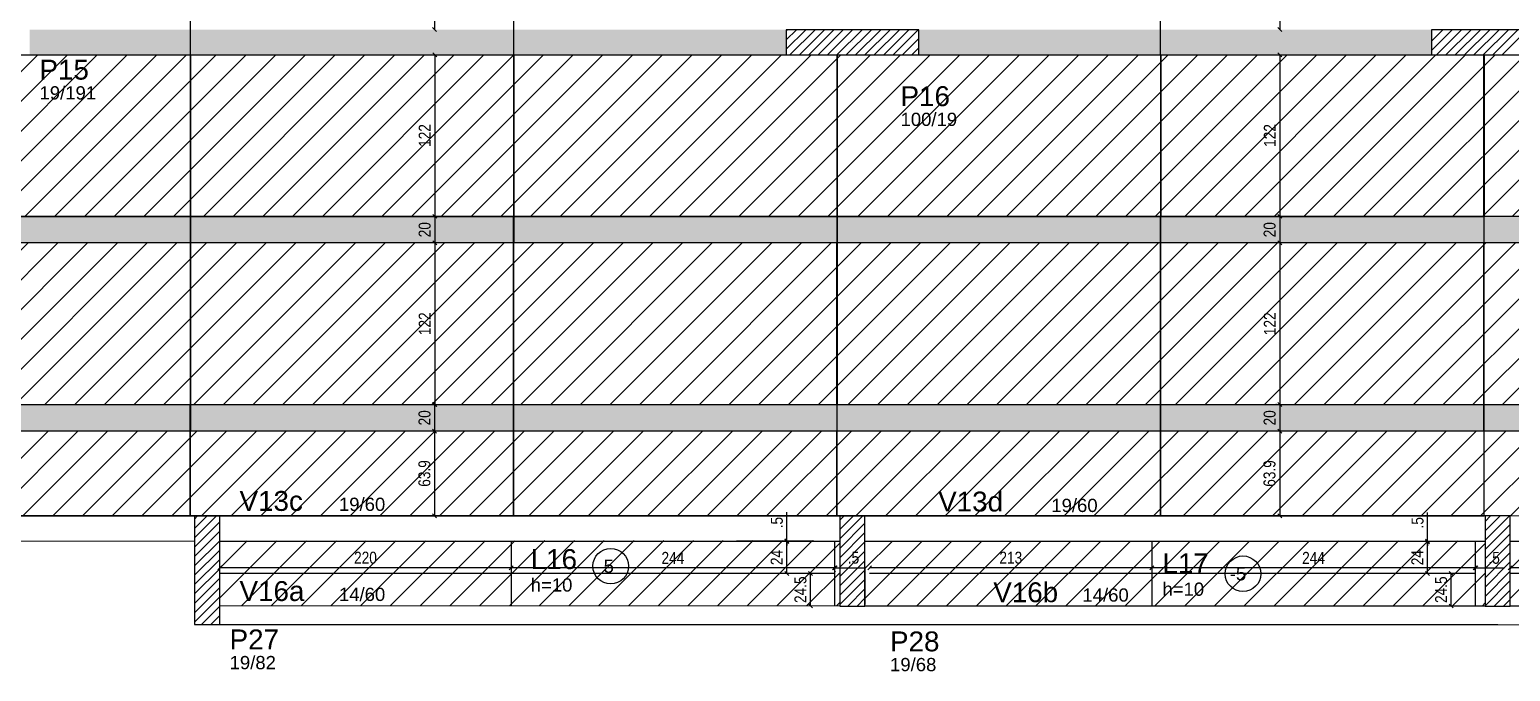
# Model space of a CAD drawing. Extents: x 1022 to 7350, y 170 to 3791.
# Drawn here: x 2351 to 3468, y 1618 to 2103 of the extents above; entities that cross this region are included whole.
import ezdxf

# ---------------------------------------------------------------- set-up
doc = ezdxf.new("R2010")
doc.units = 0
for name, color, linetype in [('3', 3, 'Continuous'), ('8', 8, 'Continuous'), ('COTA', 241, 'Continuous'), ('ES-VIGA', 3, 'Continuous'), ('L-D', 2, 'Continuous'), ('L-N', 4, 'Continuous'), ('P-D', 2, 'Continuous'), ('Painéis', 200, 'Continuous'), ('Pilares', 5, 'Continuous'), ('VIG-D', 2, 'Continuous'), ('VIG-N', 4, 'Continuous')]:
    doc.layers.add(name, color=color, linetype=linetype)
doc.layers.add('Hachura', color=251, linetype='Continuous', lineweight=9)
doc.layers.add('REAPROVEITAMENTO', color=251, linetype='Continuous', lineweight=9)
doc.styles.add('COTA TECNICA-50', font='techl___.ttf', dxfattribs={"height": 9})
doc.styles.get("Standard").update_dxf_attribs({"font": 'arial.ttf'})
doc.dimstyles.new('COTA PAINEL-50', dxfattribs={"dimtxt": 9, "dimasz": 3, "dimexe": 3, "dimexo": 3, "dimgap": 3, "dimtad": 1, "dimdec": 1, "dimzin": 12, "dimdsep": 46, "dimtxsty": 'COTA TECNICA-50', "dimblk1": 'OBLIQUE', "dimblk2": 'OBLIQUE', "dimsah": 1, "dimcen": 0.9, "dimclrd": 4, "dimclre": 4, "dimclrt": 240, "dimadec": 1, "dimazin": 3, "dimtfac": 1, "dimtdec": 1, "dimtmove": 0, "dimatfit": 3, "dimfxl": 1, "dimtolj": 1, "dimtzin": 12, "dimarcsym": 0})
pattern_1 = [(45, (-1214.97, -298.365), (-11.22532, 11.22532), [])]

# ---------------------------------------------------------------- blocks, each defined once
blk = doc.blocks.new('_Oblique')
at = {"color": 0, "linetype": 'ByBlock', "lineweight": -2}
blk.add_line((-0.5, -0.5), (0.5, 0.5), dxfattribs=at)
blk = doc.blocks.new('*D171')
at = {"layer": 'COTA', "color": 4, "lineweight": -2, "transparency": 16777216}
for p, q in [((3294.4, 2083.9), (3294.4, 1961.9)), ((3297.3, 2083.9), (3297.4, 2083.9)), ((3297.3, 1961.9), (3297.4, 1961.9))]:
    blk.add_line(p, q, dxfattribs=at)
at = {"layer": 'Defpoints', "color": 0, "transparency": 16777216}
for p in [(3294.3, 2083.9), (3294.3, 1961.9), (3294.4, 1961.9)]:
    blk.add_point(p, dxfattribs=at)
at = {"layer": 'COTA', "color": 4, "lineweight": -2, "transparency": 16777216, "xscale": 3, "yscale": 3, "zscale": 3}
for p, rotation in [((3294.4, 2083.9), 90), ((3294.4, 1961.9), 270)]:
    blk.add_blockref('_Oblique', p, dxfattribs=dict(at, rotation=rotation))
at = {"layer": 'COTA', "color": 240, "transparency": 16777216, "insert": (3286.9, 2022.9), "char_height": 9, "attachment_point": 5, "rotation": 90, "style": 'COTA TECNICA-50'}
blk.add_mtext('\\A1;122', dxfattribs=at)
blk = doc.blocks.new('*D172')
at = {"layer": 'COTA', "color": 4, "lineweight": -2, "transparency": 16777216}
for p, q in [((3294.4, 1961.9), (3294.4, 1941.8)), ((3297.3, 1961.9), (3297.4, 1961.9))]:
    blk.add_line(p, q, dxfattribs=at)
at = {"layer": 'Defpoints', "color": 0, "transparency": 16777216}
for p in [(3294.3, 1961.9), (3294.4, 1941.8), (3294.4, 1941.8)]:
    blk.add_point(p, dxfattribs=at)
at = {"layer": 'COTA', "color": 4, "lineweight": -2, "transparency": 16777216, "xscale": 3, "yscale": 3, "zscale": 3}
for p, rotation in [((3294.4, 1961.9), 90), ((3294.4, 1941.8), 270)]:
    blk.add_blockref('_Oblique', p, dxfattribs=dict(at, rotation=rotation))
at = {"layer": 'COTA', "color": 240, "transparency": 16777216, "insert": (3286.8, 1951.8), "char_height": 9, "attachment_point": 5, "rotation": 90, "style": 'COTA TECNICA-50'}
blk.add_mtext('\\A1;20', dxfattribs=at)
blk = doc.blocks.new('*D173')
at = {"layer": 'COTA', "color": 4, "lineweight": -2, "transparency": 16777216}
for p, q in [((3294.4, 1941.8), (3294.4, 1819.8)), ((3292, 1819.8), (3291.4, 1819.8))]:
    blk.add_line(p, q, dxfattribs=at)
at = {"layer": 'Defpoints', "color": 0, "transparency": 16777216}
for p in [(3294.4, 1941.8), (3294.4, 1819.8), (3295, 1819.8)]:
    blk.add_point(p, dxfattribs=at)
at = {"layer": 'COTA', "color": 4, "lineweight": -2, "transparency": 16777216, "xscale": 3, "yscale": 3, "zscale": 3}
for p, rotation in [((3294.4, 1941.8), 90), ((3294.4, 1819.8), 270)]:
    blk.add_blockref('_Oblique', p, dxfattribs=dict(at, rotation=rotation))
at = {"layer": 'COTA', "color": 240, "transparency": 16777216, "insert": (3286.9, 1880.8), "char_height": 9, "attachment_point": 5, "rotation": 90, "style": 'COTA TECNICA-50'}
blk.add_mtext('\\A1;122', dxfattribs=at)
blk = doc.blocks.new('*D174')
at = {"layer": 'COTA', "color": 4, "lineweight": -2, "transparency": 16777216}
blk.add_line((3294.4, 1819.8), (3294.4, 1799.8), dxfattribs=at)
at = {"layer": 'Defpoints', "color": 0, "transparency": 16777216}
for p in [(3294.4, 1819.8), (3294.4, 1799.8), (3294.4, 1799.8)]:
    blk.add_point(p, dxfattribs=at)
at = {"layer": 'COTA', "color": 4, "lineweight": -2, "transparency": 16777216, "xscale": 3, "yscale": 3, "zscale": 3}
for p, rotation in [((3294.4, 1819.8), 90), ((3294.4, 1799.8), 270)]:
    blk.add_blockref('_Oblique', p, dxfattribs=dict(at, rotation=rotation))
at = {"layer": 'COTA', "color": 240, "transparency": 16777216, "insert": (3286.8, 1809.8), "char_height": 9, "attachment_point": 5, "rotation": 90, "style": 'COTA TECNICA-50'}
blk.add_mtext('\\A1;20', dxfattribs=at)
blk = doc.blocks.new('*D175')
at = {"layer": 'COTA', "color": 4, "lineweight": -2, "transparency": 16777216}
blk.add_line((3294.4, 1799.8), (3294.4, 1735.9), dxfattribs=at)
at = {"layer": 'Defpoints', "color": 0, "transparency": 16777216}
for p in [(3294.4, 1799.8), (3294.4, 1735.9), (3294.4, 1735.9)]:
    blk.add_point(p, dxfattribs=at)
at = {"layer": 'COTA', "color": 4, "lineweight": -2, "transparency": 16777216, "xscale": 3, "yscale": 3, "zscale": 3}
for p, rotation in [((3294.4, 1799.8), 90), ((3294.4, 1735.9), 270)]:
    blk.add_blockref('_Oblique', p, dxfattribs=dict(at, rotation=rotation))
at = {"layer": 'COTA', "color": 240, "transparency": 16777216, "insert": (3286.7, 1767.8), "char_height": 9, "attachment_point": 5, "rotation": 90, "style": 'COTA TECNICA-50'}
blk.add_mtext('\\A1;63.9', dxfattribs=at)
blk = doc.blocks.new('*D14')
at = {"layer": 'COTA', "color": 4, "lineweight": -2, "transparency": 16777216}
for p, q in [((2656.7, 2083.9), (2656.7, 1961.9)), ((2659.6, 2083.9), (2659.7, 2083.9)), ((2659.6, 1961.9), (2659.7, 1961.9))]:
    blk.add_line(p, q, dxfattribs=at)
at = {"layer": 'Defpoints', "color": 0, "transparency": 16777216}
for p in [(2656.6, 2083.9), (2656.6, 1961.9), (2656.7, 1961.9)]:
    blk.add_point(p, dxfattribs=at)
at = {"layer": 'COTA', "color": 4, "lineweight": -2, "transparency": 16777216, "xscale": 3, "yscale": 3, "zscale": 3}
for p, rotation in [((2656.7, 2083.9), 90), ((2656.7, 1961.9), 270)]:
    blk.add_blockref('_Oblique', p, dxfattribs=dict(at, rotation=rotation))
at = {"layer": 'COTA', "color": 240, "transparency": 16777216, "insert": (2649.1, 2022.9), "char_height": 9, "attachment_point": 5, "rotation": 90, "style": 'COTA TECNICA-50'}
blk.add_mtext('\\A1;122', dxfattribs=at)
blk = doc.blocks.new('*D15')
at = {"layer": 'COTA', "color": 4, "lineweight": -2, "transparency": 16777216}
for p, q in [((2656.7, 1961.9), (2656.7, 1941.8)), ((2659.6, 1961.9), (2659.7, 1961.9))]:
    blk.add_line(p, q, dxfattribs=at)
at = {"layer": 'Defpoints', "color": 0, "transparency": 16777216}
for p in [(2656.6, 1961.9), (2656.7, 1941.8), (2656.7, 1941.8)]:
    blk.add_point(p, dxfattribs=at)
at = {"layer": 'COTA', "color": 4, "lineweight": -2, "transparency": 16777216, "xscale": 3, "yscale": 3, "zscale": 3}
for p, rotation in [((2656.7, 1961.9), 90), ((2656.7, 1941.8), 270)]:
    blk.add_blockref('_Oblique', p, dxfattribs=dict(at, rotation=rotation))
at = {"layer": 'COTA', "color": 240, "transparency": 16777216, "insert": (2649.1, 1951.8), "char_height": 9, "attachment_point": 5, "rotation": 90, "style": 'COTA TECNICA-50'}
blk.add_mtext('\\A1;20', dxfattribs=at)
blk = doc.blocks.new('*D16')
at = {"layer": 'COTA', "color": 4, "lineweight": -2, "transparency": 16777216}
blk.add_line((2656.7, 1941.8), (2656.7, 1819.8), dxfattribs=at)
at = {"layer": 'Defpoints', "color": 0, "transparency": 16777216}
for p in [(2656.7, 1941.8), (2656.7, 1819.8), (2656.7, 1819.8)]:
    blk.add_point(p, dxfattribs=at)
at = {"layer": 'COTA', "color": 4, "lineweight": -2, "transparency": 16777216, "xscale": 3, "yscale": 3, "zscale": 3}
for p, rotation in [((2656.7, 1941.8), 90), ((2656.7, 1819.8), 270)]:
    blk.add_blockref('_Oblique', p, dxfattribs=dict(at, rotation=rotation))
at = {"layer": 'COTA', "color": 240, "transparency": 16777216, "insert": (2649.1, 1880.8), "char_height": 9, "attachment_point": 5, "rotation": 90, "style": 'COTA TECNICA-50'}
blk.add_mtext('\\A1;122', dxfattribs=at)
blk = doc.blocks.new('*D17')
at = {"layer": 'COTA', "color": 4, "lineweight": -2, "transparency": 16777216}
blk.add_line((2656.6, 1819.8), (2656.6, 1799.8), dxfattribs=at)
at = {"layer": 'Defpoints', "color": 0, "transparency": 16777216}
for p in [(2656.6, 1819.8), (2656.6, 1799.8), (2656.6, 1799.8)]:
    blk.add_point(p, dxfattribs=at)
at = {"layer": 'COTA', "color": 4, "lineweight": -2, "transparency": 16777216, "xscale": 3, "yscale": 3, "zscale": 3}
for p, rotation in [((2656.6, 1819.8), 90), ((2656.6, 1799.8), 270)]:
    blk.add_blockref('_Oblique', p, dxfattribs=dict(at, rotation=rotation))
at = {"layer": 'COTA', "color": 240, "transparency": 16777216, "insert": (2649, 1809.8), "char_height": 9, "attachment_point": 5, "rotation": 90, "style": 'COTA TECNICA-50'}
blk.add_mtext('\\A1;20', dxfattribs=at)
blk = doc.blocks.new('*D18')
at = {"layer": 'COTA', "color": 4, "lineweight": -2, "transparency": 16777216}
blk.add_line((2656.6, 1799.8), (2656.6, 1735.9), dxfattribs=at)
at = {"layer": 'Defpoints', "color": 0, "transparency": 16777216}
for p in [(2656.6, 1799.8), (2656.6, 1735.9), (2656.6, 1735.9)]:
    blk.add_point(p, dxfattribs=at)
at = {"layer": 'COTA', "color": 4, "lineweight": -2, "transparency": 16777216, "xscale": 3, "yscale": 3, "zscale": 3}
for p, rotation in [((2656.6, 1799.8), 90), ((2656.6, 1735.9), 270)]:
    blk.add_blockref('_Oblique', p, dxfattribs=dict(at, rotation=rotation))
at = {"layer": 'COTA', "color": 240, "transparency": 16777216, "insert": (2648.9, 1767.8), "char_height": 9, "attachment_point": 5, "rotation": 90, "style": 'COTA TECNICA-50'}
blk.add_mtext('\\A1;63.9', dxfattribs=at)
blk = doc.blocks.new('*D105')
at = {"layer": 'COTA', "color": 4, "lineweight": -2, "transparency": 16777216}
blk.add_line((3294.4, 2224.9), (3294.4, 2102.9), dxfattribs=at)
at = {"layer": 'Defpoints', "color": 0, "transparency": 16777216}
for p in [(3294.4, 2224.9), (3294.4, 2102.9), (3294.4, 2102.9)]:
    blk.add_point(p, dxfattribs=at)
at = {"layer": 'COTA', "color": 4, "lineweight": -2, "transparency": 16777216, "xscale": 3, "yscale": 3, "zscale": 3}
for p, rotation in [((3294.4, 2224.9), 90), ((3294.4, 2102.9), 270)]:
    blk.add_blockref('_Oblique', p, dxfattribs=dict(at, rotation=rotation))
at = {"layer": 'COTA', "color": 240, "transparency": 16777216, "insert": (3286.9, 2163.9), "char_height": 9, "attachment_point": 5, "rotation": 90, "style": 'COTA TECNICA-50'}
blk.add_mtext('\\A1;122', dxfattribs=at)
blk = doc.blocks.new('*D106')
at = {"layer": 'COTA', "color": 4, "lineweight": -2, "transparency": 16777216}
blk.add_line((2656.6, 2224.9), (2656.6, 2102.9), dxfattribs=at)
at = {"layer": 'Defpoints', "color": 0, "transparency": 16777216}
for p in [(2656.6, 2224.9), (2656.6, 2102.9), (2656.6, 2102.9)]:
    blk.add_point(p, dxfattribs=at)
at = {"layer": 'COTA', "color": 4, "lineweight": -2, "transparency": 16777216, "xscale": 3, "yscale": 3, "zscale": 3}
for p, rotation in [((2656.6, 2224.9), 90), ((2656.6, 2102.9), 270)]:
    blk.add_blockref('_Oblique', p, dxfattribs=dict(at, rotation=rotation))
at = {"layer": 'COTA', "color": 240, "transparency": 16777216, "insert": (2649, 2163.9), "char_height": 9, "attachment_point": 5, "rotation": 90, "style": 'COTA TECNICA-50'}
blk.add_mtext('\\A1;122', dxfattribs=at)
blk = doc.blocks.new('*D141')
at = {"layer": 'COTA', "color": 4, "lineweight": -2, "transparency": 16777216}
blk.add_line((2940.3, 1667.9), (2940.3, 1692.4), dxfattribs=at)
at = {"layer": 'Defpoints', "color": 0, "transparency": 16777216}
for p in [(2940.3, 1692.4), (2940.3, 1692.4), (2940.3, 1667.9)]:
    blk.add_point(p, dxfattribs=at)
at = {"layer": 'COTA', "color": 4, "lineweight": -2, "transparency": 16777216, "xscale": 3, "yscale": 3, "zscale": 3}
for p, rotation in [((2940.3, 1692.4), 90), ((2940.3, 1667.9), 270)]:
    blk.add_blockref('_Oblique', p, dxfattribs=dict(at, rotation=rotation))
at = {"layer": 'COTA', "color": 240, "transparency": 16777216, "insert": (2932.7, 1680.1), "char_height": 9, "attachment_point": 5, "rotation": 90, "style": 'COTA TECNICA-50'}
blk.add_mtext('\\A1;24.5', dxfattribs=at)
blk = doc.blocks.new('*D142')
at = {"layer": 'COTA', "color": 4, "lineweight": -2, "transparency": 16777216}
blk.add_line((2922.3, 1692.4), (2922.3, 1716.4), dxfattribs=at)
at = {"layer": 'Defpoints', "color": 0, "transparency": 16777216}
for p in [(2922.3, 1716.4), (2922.3, 1716.4), (2922.3, 1692.4)]:
    blk.add_point(p, dxfattribs=at)
at = {"layer": 'COTA', "color": 4, "lineweight": -2, "transparency": 16777216, "xscale": 3, "yscale": 3, "zscale": 3}
for p, rotation in [((2922.3, 1716.4), 90), ((2922.3, 1692.4), 270)]:
    blk.add_blockref('_Oblique', p, dxfattribs=dict(at, rotation=rotation))
at = {"layer": 'COTA', "color": 240, "transparency": 16777216, "insert": (2914.7, 1704.4), "char_height": 9, "attachment_point": 5, "rotation": 90, "style": 'COTA TECNICA-50'}
blk.add_mtext('\\A1;24', dxfattribs=at)
blk = doc.blocks.new('*D143')
at = {"layer": 'COTA', "color": 4, "lineweight": -2, "transparency": 16777216}
for p, q in [((2922.5, 1716.9), (2922.5, 1738.5)), ((2922.5, 1716.4), (2922.5, 1716.9)), ((2922.5, 1716.4), (2922.5, 1713.4))]:
    blk.add_line(p, q, dxfattribs=at)
at = {"layer": 'Defpoints', "color": 0, "transparency": 16777216}
for p in [(2922.5, 1716.9), (2922.5, 1716.9), (2922.5, 1716.4)]:
    blk.add_point(p, dxfattribs=at)
at = {"layer": 'COTA', "color": 4, "lineweight": -2, "transparency": 16777216, "xscale": 3, "yscale": 3, "zscale": 3}
for p, rotation in [((2922.5, 1716.9), 270), ((2922.5, 1716.4), 90)]:
    blk.add_blockref('_Oblique', p, dxfattribs=dict(at, rotation=rotation))
at = {"layer": 'COTA', "color": 240, "transparency": 16777216, "insert": (2914.9, 1730.7), "char_height": 9, "attachment_point": 5, "rotation": 90, "style": 'COTA TECNICA-50'}
blk.add_mtext('\\A1;.5', dxfattribs=at)
blk = doc.blocks.new('*D234')
at = {"layer": 'COTA', "color": 4, "lineweight": -2, "transparency": 16777216}
for p, q in [((2958.4, 1696.6), (2955.4, 1696.6)), ((2958.4, 1696.6), (2958.9, 1696.6)), ((2958.4, 1693.8), (2958.4, 1693.6)), ((2958.9, 1696.6), (2980.5, 1696.6)), ((2958.9, 1693.8), (2958.9, 1693.6))]:
    blk.add_line(p, q, dxfattribs=at)
at = {"layer": 'Defpoints', "color": 0, "transparency": 16777216}
for p in [(2958.4, 1696.8), (2958.9, 1696.8), (2958.9, 1696.6)]:
    blk.add_point(p, dxfattribs=at)
at = {"layer": 'COTA', "color": 4, "lineweight": -2, "transparency": 16777216, "xscale": 3, "yscale": 3, "zscale": 3}
blk.add_blockref('_Oblique', (2958.4, 1696.6), dxfattribs=at)
at = {"layer": 'COTA', "color": 4, "lineweight": -2, "transparency": 16777216, "xscale": 3, "yscale": 3, "zscale": 3, "rotation": 180}
blk.add_blockref('_Oblique', (2958.9, 1696.6), dxfattribs=at)
at = {"layer": 'COTA', "color": 240, "transparency": 16777216, "insert": (2972.7, 1704.2), "char_height": 9, "attachment_point": 5, "style": 'COTA TECNICA-50'}
blk.add_mtext('\\A1;.5', dxfattribs=at)
blk = doc.blocks.new('*D235')
at = {"layer": 'COTA', "color": 4, "lineweight": -2, "transparency": 16777216}
blk.add_line((2958.4, 1696.6), (2714.4, 1696.6), dxfattribs=at)
at = {"layer": 'Defpoints', "color": 0, "transparency": 16777216}
for p in [(2714.4, 1696.6), (2714.4, 1696.6), (2958.4, 1696.6)]:
    blk.add_point(p, dxfattribs=at)
at = {"layer": 'COTA', "color": 4, "lineweight": -2, "transparency": 16777216, "xscale": 3, "yscale": 3, "zscale": 3, "rotation": 180}
blk.add_blockref('_Oblique', (2714.4, 1696.6), dxfattribs=at)
at = {"layer": 'COTA', "color": 4, "lineweight": -2, "transparency": 16777216, "xscale": 3, "yscale": 3, "zscale": 3}
blk.add_blockref('_Oblique', (2958.4, 1696.6), dxfattribs=at)
at = {"layer": 'COTA', "color": 240, "transparency": 16777216, "insert": (2836.4, 1704.1), "char_height": 9, "attachment_point": 5, "style": 'COTA TECNICA-50'}
blk.add_mtext('\\A1;244', dxfattribs=at)
blk = doc.blocks.new('*D144')
at = {"layer": 'COTA', "color": 4, "lineweight": -2, "transparency": 16777216}
blk.add_line((2714.4, 1696.6), (2494.4, 1696.6), dxfattribs=at)
at = {"layer": 'Defpoints', "color": 0, "transparency": 16777216}
for p in [(2494.4, 1696.6), (2494.4, 1696.6), (2714.4, 1696.6)]:
    blk.add_point(p, dxfattribs=at)
at = {"layer": 'COTA', "color": 4, "lineweight": -2, "transparency": 16777216, "xscale": 3, "yscale": 3, "zscale": 3, "rotation": 180}
blk.add_blockref('_Oblique', (2494.4, 1696.6), dxfattribs=at)
at = {"layer": 'COTA', "color": 4, "lineweight": -2, "transparency": 16777216, "xscale": 3, "yscale": 3, "zscale": 3}
blk.add_blockref('_Oblique', (2714.4, 1696.6), dxfattribs=at)
at = {"layer": 'COTA', "color": 240, "transparency": 16777216, "insert": (2604.4, 1704.2), "char_height": 9, "attachment_point": 5, "style": 'COTA TECNICA-50'}
blk.add_mtext('\\A1;220', dxfattribs=at)
blk = doc.blocks.new('*D145')
at = {"layer": 'COTA', "color": 4, "lineweight": -2, "transparency": 16777216}
blk.add_line((3423.8, 1667.8), (3423.8, 1692.3), dxfattribs=at)
at = {"layer": 'Defpoints', "color": 0, "transparency": 16777216}
for p in [(3423.8, 1692.3), (3423.8, 1692.3), (3423.8, 1667.8)]:
    blk.add_point(p, dxfattribs=at)
at = {"layer": 'COTA', "color": 4, "lineweight": -2, "transparency": 16777216, "xscale": 3, "yscale": 3, "zscale": 3}
for p, rotation in [((3423.8, 1692.3), 90), ((3423.8, 1667.8), 270)]:
    blk.add_blockref('_Oblique', p, dxfattribs=dict(at, rotation=rotation))
at = {"layer": 'COTA', "color": 240, "transparency": 16777216, "insert": (3416.2, 1680.1), "char_height": 9, "attachment_point": 5, "rotation": 90, "style": 'COTA TECNICA-50'}
blk.add_mtext('\\A1;24.5', dxfattribs=at)
blk = doc.blocks.new('*D146')
at = {"layer": 'COTA', "color": 4, "lineweight": -2, "transparency": 16777216}
blk.add_line((3405.8, 1692.3), (3405.8, 1716.3), dxfattribs=at)
at = {"layer": 'Defpoints', "color": 0, "transparency": 16777216}
for p in [(3405.8, 1716.3), (3405.8, 1716.3), (3405.8, 1692.3)]:
    blk.add_point(p, dxfattribs=at)
at = {"layer": 'COTA', "color": 4, "lineweight": -2, "transparency": 16777216, "xscale": 3, "yscale": 3, "zscale": 3}
for p, rotation in [((3405.8, 1716.3), 90), ((3405.8, 1692.3), 270)]:
    blk.add_blockref('_Oblique', p, dxfattribs=dict(at, rotation=rotation))
at = {"layer": 'COTA', "color": 240, "transparency": 16777216, "insert": (3398.2, 1704.3), "char_height": 9, "attachment_point": 5, "rotation": 90, "style": 'COTA TECNICA-50'}
blk.add_mtext('\\A1;24', dxfattribs=at)
blk = doc.blocks.new('*D147')
at = {"layer": 'COTA', "color": 4, "lineweight": -2, "transparency": 16777216}
for p, q in [((3406, 1716.8), (3406, 1738.4)), ((3406, 1716.3), (3406, 1716.8)), ((3406, 1716.3), (3406, 1713.3))]:
    blk.add_line(p, q, dxfattribs=at)
at = {"layer": 'Defpoints', "color": 0, "transparency": 16777216}
for p in [(3406, 1716.8), (3406, 1716.8), (3406, 1716.3)]:
    blk.add_point(p, dxfattribs=at)
at = {"layer": 'COTA', "color": 4, "lineweight": -2, "transparency": 16777216, "xscale": 3, "yscale": 3, "zscale": 3}
for p, rotation in [((3406, 1716.8), 270), ((3406, 1716.3), 90)]:
    blk.add_blockref('_Oblique', p, dxfattribs=dict(at, rotation=rotation))
at = {"layer": 'COTA', "color": 240, "transparency": 16777216, "insert": (3398.4, 1730.6), "char_height": 9, "attachment_point": 5, "rotation": 90, "style": 'COTA TECNICA-50'}
blk.add_mtext('\\A1;.5', dxfattribs=at)
blk = doc.blocks.new('*D236')
at = {"layer": 'COTA', "color": 4, "lineweight": -2, "transparency": 16777216}
for p, q in [((3441.9, 1696.5), (3438.9, 1696.5)), ((3441.9, 1696.5), (3442.4, 1696.5)), ((3441.9, 1693.7), (3441.9, 1693.5)), ((3442.4, 1696.5), (3464, 1696.5)), ((3442.4, 1693.7), (3442.4, 1693.5))]:
    blk.add_line(p, q, dxfattribs=at)
at = {"layer": 'Defpoints', "color": 0, "transparency": 16777216}
for p in [(3441.9, 1696.7), (3442.4, 1696.7), (3442.4, 1696.5)]:
    blk.add_point(p, dxfattribs=at)
at = {"layer": 'COTA', "color": 4, "lineweight": -2, "transparency": 16777216, "xscale": 3, "yscale": 3, "zscale": 3}
blk.add_blockref('_Oblique', (3441.9, 1696.5), dxfattribs=at)
at = {"layer": 'COTA', "color": 4, "lineweight": -2, "transparency": 16777216, "xscale": 3, "yscale": 3, "zscale": 3, "rotation": 180}
blk.add_blockref('_Oblique', (3442.4, 1696.5), dxfattribs=at)
at = {"layer": 'COTA', "color": 240, "transparency": 16777216, "insert": (3456.2, 1704.1), "char_height": 9, "attachment_point": 5, "style": 'COTA TECNICA-50'}
blk.add_mtext('\\A1;.5', dxfattribs=at)
blk = doc.blocks.new('*D237')
at = {"layer": 'COTA', "color": 4, "lineweight": -2, "transparency": 16777216}
blk.add_line((3441.9, 1696.5), (3197.9, 1696.5), dxfattribs=at)
at = {"layer": 'Defpoints', "color": 0, "transparency": 16777216}
for p in [(3197.9, 1696.5), (3197.9, 1696.5), (3441.9, 1696.5)]:
    blk.add_point(p, dxfattribs=at)
at = {"layer": 'COTA', "color": 4, "lineweight": -2, "transparency": 16777216, "xscale": 3, "yscale": 3, "zscale": 3, "rotation": 180}
blk.add_blockref('_Oblique', (3197.9, 1696.5), dxfattribs=at)
at = {"layer": 'COTA', "color": 4, "lineweight": -2, "transparency": 16777216, "xscale": 3, "yscale": 3, "zscale": 3}
blk.add_blockref('_Oblique', (3441.9, 1696.5), dxfattribs=at)
at = {"layer": 'COTA', "color": 240, "transparency": 16777216, "insert": (3319.9, 1704.1), "char_height": 9, "attachment_point": 5, "style": 'COTA TECNICA-50'}
blk.add_mtext('\\A1;244', dxfattribs=at)
blk = doc.blocks.new('*D148')
at = {"layer": 'COTA', "color": 4, "lineweight": -2, "transparency": 16777216}
blk.add_line((3197.9, 1696.5), (2984.9, 1696.5), dxfattribs=at)
at = {"layer": 'Defpoints', "color": 0, "transparency": 16777216}
for p in [(2984.9, 1696.5), (2984.9, 1696.5), (3197.9, 1696.5)]:
    blk.add_point(p, dxfattribs=at)
at = {"layer": 'COTA', "color": 4, "lineweight": -2, "transparency": 16777216, "xscale": 3, "yscale": 3, "zscale": 3, "rotation": 180}
blk.add_blockref('_Oblique', (2984.9, 1696.5), dxfattribs=at)
at = {"layer": 'COTA', "color": 4, "lineweight": -2, "transparency": 16777216, "xscale": 3, "yscale": 3, "zscale": 3}
blk.add_blockref('_Oblique', (3197.9, 1696.5), dxfattribs=at)
at = {"layer": 'COTA', "color": 240, "transparency": 16777216, "insert": (3091.4, 1704.2), "char_height": 9, "attachment_point": 5, "style": 'COTA TECNICA-50'}
blk.add_mtext('\\A1;213', dxfattribs=at)
blk = doc.blocks.new('*D152')
at = {"layer": 'COTA', "color": 4, "lineweight": -2, "transparency": 16777216}
blk.add_line((3691.9, 1696.5), (3468.4, 1696.5), dxfattribs=at)
at = {"layer": 'Defpoints', "color": 0, "transparency": 16777216}
for p in [(3468.4, 1696.5), (3468.4, 1696.5), (3691.9, 1696.5)]:
    blk.add_point(p, dxfattribs=at)
at = {"layer": 'COTA', "color": 4, "lineweight": -2, "transparency": 16777216, "xscale": 3, "yscale": 3, "zscale": 3, "rotation": 180}
blk.add_blockref('_Oblique', (3468.4, 1696.5), dxfattribs=at)
at = {"layer": 'COTA', "color": 4, "lineweight": -2, "transparency": 16777216, "xscale": 3, "yscale": 3, "zscale": 3}
blk.add_blockref('_Oblique', (3691.9, 1696.5), dxfattribs=at)
at = {"layer": 'COTA', "color": 240, "transparency": 16777216, "insert": (3580.1, 1704.2), "char_height": 9, "attachment_point": 5, "style": 'COTA TECNICA-50'}
blk.add_mtext('\\A1;223.5', dxfattribs=at)

msp = doc.modelspace()

# ---------------------------------------------------------------- hatches: boundary and pattern name
at = {"layer": 'Hachura', "linetype": 'ByBlock'}
h = msp.add_hatch(color=256, dxfattribs=at)
h.dxf.hatch_style = 1
h.paths.add_polyline_path([(2921.95, 2102.86), (2350.94, 2102.86), (2350.94, 2083.86), (2921.95, 2083.86)])
h = msp.add_hatch(color=256, dxfattribs=at)
h.dxf.hatch_style = 1
h.paths.add_polyline_path([(3408.95, 2102.86), (3021.95, 2102.86), (3021.95, 2083.86), (3408.95, 2083.86)])
h = msp.add_hatch(color=256, dxfattribs=at)
h.dxf.hatch_style = 1
h.paths.add_polyline_path([(2472.3, 1961.86), (2472.3, 1941.82), (2228.23, 1941.82), (2228.23, 1961.86)])
h = msp.add_hatch(color=256, dxfattribs=at)
h.dxf.hatch_style = 1
h.paths.add_polyline_path([(2716.3, 1961.86), (2716.3, 1941.82), (2472.23, 1941.82), (2472.23, 1961.86)])
h = msp.add_hatch(color=256, dxfattribs=at)
h.dxf.hatch_style = 1
h.paths.add_polyline_path([(2960.29, 1961.86), (2960.29, 1941.82), (2716.22, 1941.82), (2716.22, 1961.86)])
h = msp.add_hatch(color=256, dxfattribs=at)
h.dxf.hatch_style = 1
h.paths.add_polyline_path([(3204.45, 1961.86), (3204.45, 1941.82), (2960.39, 1941.82), (2960.39, 1961.86)])
h = msp.add_hatch(color=256, dxfattribs=at)
h.dxf.hatch_style = 1
h.paths.add_polyline_path([(3448.44, 1961.86), (3448.44, 1941.82), (3204.38, 1941.82), (3204.38, 1961.86)])
h = msp.add_hatch(color=256, dxfattribs=at)
h.dxf.hatch_style = 1
h.paths.add_polyline_path([(3692.62, 1961.86), (3692.62, 1941.82), (3448.54, 1941.82), (3448.54, 1961.86)])
h = msp.add_hatch(color=256, dxfattribs=at)
h.dxf.hatch_style = 1
h.paths.add_polyline_path([(2472.23, 1819.82), (2472.23, 1799.79), (2228.16, 1799.79), (2228.16, 1819.82)])
h = msp.add_hatch(color=256, dxfattribs=at)
h.dxf.hatch_style = 1
h.paths.add_polyline_path([(2716.23, 1819.82), (2716.23, 1799.79), (2472.16, 1799.79), (2472.16, 1819.82)])
h = msp.add_hatch(color=256, dxfattribs=at)
h.dxf.hatch_style = 1
h.paths.add_polyline_path([(2960.22, 1819.82), (2960.22, 1799.79), (2716.15, 1799.79), (2716.15, 1819.82)])
h = msp.add_hatch(color=256, dxfattribs=at)
h.dxf.hatch_style = 1
h.paths.add_polyline_path([(3204.39, 1819.82), (3204.39, 1799.79), (2960.32, 1799.79), (2960.32, 1819.82)])
h = msp.add_hatch(color=256, dxfattribs=at)
h.dxf.hatch_style = 1
h.paths.add_polyline_path([(3448.45, 1819.82), (3448.45, 1799.79), (3204.39, 1799.79), (3204.39, 1819.82)])
h = msp.add_hatch(color=256, dxfattribs=at)
h.dxf.hatch_style = 1
h.paths.add_polyline_path([(3692.38, 1819.82), (3692.38, 1799.79), (3448.31, 1799.79), (3448.31, 1819.82)])
at = {"layer": 'REAPROVEITAMENTO', "linetype": 'ByBlock'}
h = msp.add_hatch(dxfattribs=at)
h.set_pattern_fill('ANSI31', color=256, scale=5, style=2)
h.set_pattern_definition(pattern_1)
h.paths.add_polyline_path([(3936.45, 1961.66), (3936.45, 2083.66), (2003.95, 2083.86), (2003.95, 1961.86)])
h = msp.add_hatch(dxfattribs=at)
h.set_pattern_fill('ANSI31', color=256, scale=5, style=2)
h.set_pattern_definition(pattern_1)
h.paths.add_polyline_path([(3936.45, 1819.82), (3936.45, 1941.82), (2003.95, 1941.82), (2003.95, 1819.82)])
h = msp.add_hatch(dxfattribs=at)
h.set_pattern_fill('ANSI31', color=256, scale=5, style=2)
h.set_pattern_definition(pattern_1)
h.paths.add_polyline_path([(3936.45, 1799.79), (2003.95, 1799.79), (2003.95, 1735.86), (3936.45, 1735.86)])
h = msp.add_hatch(dxfattribs=at)
h.set_pattern_fill('ANSI31', color=256, scale=5, style=2)
h.set_pattern_definition([(45, (-2131.195, -1155.656), (-11.22532, 11.22532), [])])
h.paths.add_polyline_path([(2962.37, 1717.21), (2494.37, 1717), (2494.37, 1667.88), (2962.37, 1668.09)])
h = msp.add_hatch(dxfattribs=at)
h.set_pattern_fill('ANSI31', color=256, scale=5, style=2)
h.set_pattern_definition([(45, (-1644.195, -1155.962), (-11.22532, 11.22532), [])])
h.paths.add_polyline_path([(3449.37, 1716.9), (2981.37, 1716.69), (2981.37, 1667.57), (3449.37, 1667.78)])
h = msp.add_hatch(dxfattribs=at)
h.set_pattern_fill('ANSI31', color=256, scale=5, style=2)
h.set_pattern_definition([(45, (-1157.188, -1156.003), (-11.22532, 11.22532), [])])
h.paths.add_polyline_path([(3936.38, 1716.86), (3468.37, 1716.65), (3468.37, 1667.53), (3936.37, 1667.74)])

# ---------------------------------------------------------------- linework, layer by layer
at = {"layer": '3', "linetype": 'Continuous'}
for centre in [(2789.49, 1697.88), (3266.64, 1692.13)]:
    msp.add_circle(centre, 13.42, dxfattribs=at)
at = {"layer": '8', "linetype": 'Continuous'}
for p, q in [((2921.9, 2087.99), (2936.7, 2102.78)), ((2921.9, 2095.06), (2929.63, 2102.78)), ((2921.9, 2102.13), (2922.56, 2102.78)), ((2921.9, 2102.78), (2921.9, 2102.78)), ((2921.9, 2102.78), (2921.9, 2102.78)), ((2921.9, 2102.78), (2921.9, 2102.78)), ((2924.77, 2083.78), (2943.77, 2102.78)), ((2931.84, 2083.78), (2950.84, 2102.78)), ((2938.91, 2083.78), (2957.91, 2102.78)), ((2945.98, 2083.78), (2964.99, 2102.78)), ((2953.05, 2083.78), (2972.06, 2102.78)), ((2960.13, 2083.78), (2979.13, 2102.78)), ((2967.2, 2083.78), (2986.2, 2102.78)), ((2974.27, 2083.78), (2993.27, 2102.78)), ((2981.34, 2083.78), (3000.34, 2102.78)), ((2988.41, 2083.78), (3007.41, 2102.78)), ((2995.48, 2083.78), (3014.48, 2102.77)), ((3002.55, 2083.78), (3021.55, 2102.77)), ((3021.9, 2102.77), (3021.9, 2102.77)), ((3021.9, 2102.77), (3021.9, 2102.77)), ((3021.9, 2102.77), (3021.9, 2102.77)), ((3408.9, 2087.04), (3424.6, 2102.74)), ((3408.91, 2094.11), (3417.53, 2102.74)), ((3412.67, 2083.74), (3431.68, 2102.74)), ((3419.75, 2083.74), (3438.75, 2102.74)), ((3426.82, 2083.74), (3445.82, 2102.74)), ((3433.89, 2083.74), (3452.89, 2102.74)), ((3440.96, 2083.74), (3459.96, 2102.74)), ((3441.53, 2102.74), (3441.53, 2102.74)), ((3448.03, 2083.74), (3467.03, 2102.74)), ((3455.1, 2083.74), (3474.1, 2102.74)), ((3462.17, 2083.74), (3481.17, 2102.74)), ((2971.9, 2093.28), (2971.9, 2093.28)), ((3009.62, 2083.78), (3021.9, 2096.05)), ((3458.91, 2093.24), (3458.91, 2093.24)), ((3016.69, 2083.77), (3021.9, 2088.98)), ((3020.9, 2083.77), (3020.9, 2083.77)), ((3408.9, 2083.74), (3408.9, 2083.74)), ((3408.9, 2083.74), (3408.9, 2083.74)), ((2475.36, 1719.3), (2491.89, 1735.82)), ((2475.37, 1726.37), (2484.82, 1735.82)), ((2475.37, 1733.44), (2477.75, 1735.82)), ((2494.37, 1735.82), (2494.37, 1735.82)), ((2962.37, 1718.36), (2979.79, 1735.78)), ((2962.37, 1725.43), (2972.72, 1735.78)), ((2962.37, 1732.5), (2965.65, 1735.78)), ((2962.37, 1735.78), (2962.37, 1735.78)), ((2981.37, 1735.78), (2981.37, 1735.78)), ((3449.37, 1717.42), (3467.7, 1735.74)), ((3449.37, 1724.49), (3460.63, 1735.74)), ((3449.37, 1731.56), (3453.56, 1735.74)), ((2475.36, 1712.23), (2494.37, 1731.23)), ((2475.36, 1705.16), (2494.37, 1724.15)), ((2962.37, 1711.29), (2981.37, 1730.29)), ((2962.37, 1704.22), (2981.37, 1723.22)), ((3449.37, 1710.34), (3468.37, 1729.34)), ((3449.37, 1703.27), (3468.37, 1722.27)), ((2475.36, 1698.09), (2494.36, 1717.08)), ((2475.36, 1716.82), (2475.36, 1716.82)), ((2475.36, 1691.01), (2494.36, 1710.01)), ((2942.8, 1716.78), (2884.34, 1716.79)), ((2962.37, 1697.15), (2981.37, 1716.15)), ((3449.37, 1696.2), (3468.37, 1715.2)), ((2475.36, 1683.94), (2494.36, 1702.94)), ((2962.3, 1704.78), (2962.3, 1704.78)), ((2962.37, 1690.08), (2981.37, 1709.07)), ((2962.37, 1683), (2981.37, 1702)), ((2971.87, 1701.78), (2971.87, 1701.78)), ((2981.37, 1704.78), (2981.37, 1704.78)), ((3449.37, 1689.13), (3468.37, 1708.13)), ((3449.37, 1682.06), (3468.37, 1701.06)), ((3458.87, 1701.74), (3458.87, 1701.74)), ((2475.36, 1676.87), (2494.36, 1695.87)), ((2475.36, 1669.8), (2494.36, 1688.8)), ((2484.86, 1694.82), (2484.86, 1694.82)), ((2962.3, 1697.28), (2962.29, 1668.84)), ((2962.37, 1675.93), (2981.37, 1694.93)), ((2962.37, 1668.86), (2981.37, 1687.86)), ((2981.37, 1697.28), (2981.37, 1668.84)), ((3449.37, 1674.99), (3468.37, 1693.99)), ((2475.36, 1662.73), (2494.36, 1681.73)), ((2968.35, 1667.78), (2981.37, 1680.79)), ((3449.37, 1667.92), (3468.37, 1686.92)), ((3456.26, 1667.74), (3468.37, 1679.85)), ((2475.36, 1655.66), (2494.36, 1674.66)), ((2480.59, 1653.82), (2494.36, 1667.59)), ((2962.37, 1667.78), (2962.37, 1667.78)), ((2962.37, 1667.78), (2962.37, 1667.78)), ((2975.43, 1667.78), (2981.37, 1673.72)), ((2981.37, 1667.78), (2981.37, 1667.78)), ((2981.37, 1667.78), (2981.37, 1667.78)), ((3449.37, 1667.74), (3449.37, 1667.74)), ((3449.37, 1667.74), (3449.37, 1667.74)), ((3463.33, 1667.74), (3468.37, 1672.77)), ((3468.37, 1667.74), (3468.37, 1667.74)), ((3468.37, 1667.74), (3468.37, 1667.74)), ((2487.67, 1653.82), (2494.36, 1660.51)), ((2475.36, 1653.82), (2475.36, 1653.82)), ((2475.36, 1653.82), (2475.36, 1653.82)), ((2475.36, 1653.82), (2475.36, 1653.82)), ((2494.36, 1653.82), (2494.36, 1653.82)), ((2494.36, 1653.82), (2494.36, 1653.82))]:
    msp.add_line(p, q, dxfattribs=at)
at = {"layer": 'ES-VIGA', "linetype": 'Continuous'}
for points in [[(2475.37, 1735.82), (2084.87, 1735.85)], [(2962.37, 1735.78), (2494.37, 1735.82)], [(3449.37, 1735.74), (2981.37, 1735.78)], [(3936.38, 1735.7), (3468.37, 1735.74)], [(2084.87, 1716.85), (2475.36, 1716.82)], [(2494.36, 1716.82), (2962.37, 1716.78)], [(2981.37, 1716.78), (3449.37, 1716.74)], [(3468.37, 1716.74), (3936.37, 1716.7)], [(2962.37, 1667.78), (2494.36, 1667.82)], [(3449.37, 1667.74), (2981.37, 1667.78)], [(3936.37, 1667.7), (3468.37, 1667.74)], [(2494.36, 1653.82), (2971.87, 1653.78)], [(2971.87, 1653.78), (3458.87, 1653.74)], [(3458.87, 1653.74), (3955.37, 1653.7)]]:
    msp.add_lwpolyline(points, dxfattribs=at)
at = {"layer": 'Painéis'}
for p, q in [((2472.45, 2083.86), (2472.45, 2622.86)), ((2716.45, 2083.86), (2716.45, 2622.86)), ((3204.45, 2083.86), (3204.45, 2622.86)), ((2350.94, 2083.86), (3936.45, 2083.86)), ((2714.37, 1716.88), (2714.37, 1667.88)), ((2958.37, 1716.88), (2958.37, 1667.88)), ((3197.87, 1716.82), (3197.87, 1667.82)), ((3441.87, 1716.82), (3441.87, 1667.82)), ((2958.87, 1692.38), (2494.36, 1692.38)), ((3442.37, 1692.32), (2984.87, 1692.32)), ((3936.37, 1692.32), (3468.37, 1692.32))]:
    msp.add_line(p, q, dxfattribs=at)
for points in [[(2228.23, 2083.86), (2472.31, 2083.86), (2472.31, 1961.86), (2228.23, 1961.86)], [(2472.31, 2083.86), (2716.39, 2083.86), (2716.39, 1961.86), (2472.31, 1961.86)], [(2716.39, 2083.86), (2960.47, 2083.86), (2960.47, 1961.86), (2716.39, 1961.86)], [(2960.47, 2083.86), (3204.54, 2083.86), (3204.54, 1961.86), (2960.47, 1961.86)], [(3204.54, 2083.86), (3448.62, 2083.86), (3448.62, 1961.86), (3204.54, 1961.86)], [(3448.54, 2083.86), (3692.62, 2083.86), (3692.62, 1961.86), (3448.54, 1961.86)], [(2472.3, 1961.86), (2472.3, 1941.82), (2228.23, 1941.82), (2228.23, 1961.86)], [(2716.3, 1961.86), (2716.3, 1941.82), (2472.23, 1941.82), (2472.23, 1961.86)], [(2960.29, 1961.86), (2960.29, 1941.82), (2716.22, 1941.82), (2716.22, 1961.86)], [(3204.45, 1961.86), (3204.45, 1941.82), (2960.39, 1941.82), (2960.39, 1961.86)], [(3448.44, 1961.86), (3448.44, 1941.82), (3204.38, 1941.82), (3204.38, 1961.86)], [(2472.23, 1819.82), (2472.23, 1941.82), (2228.23, 1941.82), (2228.23, 1819.82)], [(2716.23, 1819.82), (2716.23, 1941.82), (2472.23, 1941.82), (2472.23, 1819.82)], [(2960.22, 1819.82), (2960.22, 1941.82), (2716.22, 1941.82), (2716.22, 1819.82)], [(3204.39, 1819.82), (3204.39, 1941.82), (2960.39, 1941.82), (2960.39, 1819.82)], [(3448.38, 1819.82), (3448.38, 1941.82), (3204.38, 1941.82), (3204.38, 1819.82)], [(3692.38, 1819.82), (3692.38, 1941.82), (3448.38, 1941.82), (3448.38, 1819.82)], [(2472.23, 1819.82), (2472.23, 1799.79), (2228.16, 1799.79), (2228.16, 1819.82)], [(2716.23, 1819.82), (2716.23, 1799.79), (2472.16, 1799.79), (2472.16, 1819.82)], [(2960.22, 1819.82), (2960.22, 1799.79), (2716.15, 1799.79), (2716.15, 1819.82)], [(3204.39, 1819.82), (3204.39, 1799.79), (2960.32, 1799.79), (2960.32, 1819.82)], [(3448.45, 1819.82), (3448.45, 1799.79), (3204.39, 1799.79), (3204.39, 1819.82)], [(3692.38, 1819.82), (3692.38, 1799.79), (3448.31, 1799.79), (3448.31, 1819.82)], [(2228.16, 1735.86), (2472.16, 1735.86), (2472.16, 1799.79), (2228.16, 1799.79)], [(2472.16, 1735.86), (2716.15, 1735.86), (2716.15, 1799.79), (2472.16, 1799.79)], [(2716.15, 1735.86), (2960.22, 1735.86), (2960.22, 1799.79), (2716.15, 1799.79)], [(2960.22, 1735.86), (3204.31, 1735.86), (3204.31, 1799.79), (2960.22, 1799.79)], [(3204.39, 1735.86), (3448.55, 1735.86), (3448.55, 1799.79), (3204.39, 1799.79)]]:
    msp.add_lwpolyline(points, close=True, dxfattribs=at)
at = {"layer": 'Pilares', "linetype": 'Continuous'}
for points in [[(2921.9, 2083.78), (3021.9, 2083.77), (3021.9, 2102.77), (2921.9, 2102.78), (2921.9, 2083.78)], [(3408.9, 2083.74), (3508.9, 2083.73), (3508.91, 2102.73), (3408.91, 2102.74), (3408.9, 2083.74)], [(2475.36, 1653.82), (2494.36, 1653.82), (2494.37, 1735.82), (2475.37, 1735.82), (2475.36, 1653.82)], [(2962.37, 1667.78), (2981.37, 1667.78), (2981.37, 1735.78), (2962.37, 1735.78), (2962.37, 1667.78)], [(3449.37, 1667.74), (3468.37, 1667.74), (3468.37, 1735.74), (3449.37, 1735.74), (3449.37, 1667.74)]]:
    msp.add_lwpolyline(points, dxfattribs=at)

# ---------------------------------------------------------------- texts
at = {"layer": 'L-D', "linetype": 'Continuous'}
for p in [(2729.09, 1678.69), (3205.85, 1675.5)]:
    msp.add_text('h=10', height=10, rotation=359.99518, dxfattribs=at).set_placement(p)
at = {"layer": 'L-N', "linetype": 'Continuous'}
for s, p in [('P15', (2358.39, 2065.08)), ('P16', (3008.2, 2045.09)), ('L16', (2729.1, 1695.69)), ('L17', (3205.85, 1692.5)), ('P27', (2501.86, 1635.07)), ('P28', (3000.29, 1633.58))]:
    msp.add_text(s, height=15, rotation=359.99518, dxfattribs=at).set_placement(p)
at = {"layer": 'P-D', "linetype": 'Continuous'}
for s, p in [('19/191', (2358.39, 2050.08)), ('100/19', (3008.2, 2030.09)), ('19/82', (2501.86, 1620.07)), ('19/68', (3000.29, 1618.58))]:
    msp.add_text(s, height=10, rotation=359.99518, dxfattribs=at).set_placement(p)
at = {"layer": 'VIG-D', "linetype": 'Continuous'}
for s, p in [('19/60', (2584.37, 1739.56)), ('19/60', (3121.99, 1738.72)), ('-5', (2779.49, 1692.88)), ('-5', (3256.64, 1687.13)), ('14/60', (2584.36, 1671.57)), ('14/60', (3145.47, 1671.09))]:
    msp.add_text(s, height=10, rotation=359.99518, dxfattribs=at).set_placement(p)
at = {"layer": 'VIG-N', "linetype": 'Continuous'}
for s, p in [('V13c', (2509.37, 1739.57)), ('V13d', (3036.63, 1739.12)), ('V16a', (2509.36, 1671.57)), ('V16b', (3078.22, 1670.66))]:
    msp.add_text(s, height=15, rotation=359.99518, dxfattribs=at).set_placement(p)

# ---------------------------------------------------------------- dimensions: what is measured, and where the dimension line sits
at = {"layer": 'COTA'}
for base, p1, p2, picture, middle in [((2656.59, 2102.86), (2656.59, 2224.86), (2656.59, 2102.86), '*D106', (2649.04, 2163.86)), ((3294.41, 2102.86), (3294.41, 2224.86), (3294.41, 2102.86), '*D105', (3286.85, 2163.86)), ((2656.67, 1961.86), (2656.59, 2083.86), (2656.59, 1961.86), '*D14', (2649.11, 2022.86)), ((3294.4, 1961.86), (3294.33, 2083.86), (3294.33, 1961.86), '*D171', (3286.85, 2022.86)), ((2922.49, 1716.88), (2922.49, 1716.38), (2922.49, 1716.88), '*D143', (2914.89, 1730.67)), ((3405.99, 1716.82), (3405.99, 1716.32), (3405.99, 1716.82), '*D147', (3398.39, 1730.62)), ((2922.3, 1716.38), (2922.3, 1692.38), (2922.3, 1716.38), '*D142', (2914.74, 1704.38)), ((3405.8, 1716.32), (3405.8, 1692.32), (3405.8, 1716.32), '*D146', (3398.24, 1704.32))]:
    dim = msp.add_linear_dim(base=base, p1=p1, p2=p2, angle=90, dimstyle='COTA PAINEL-50', dxfattribs=at)
    dim.commit()
    dim.dimension.update_dxf_attribs({"geometry": picture, "text_midpoint": middle})
for base, p1, p2, picture, middle in [((2656.67, 1941.82), (2656.59, 1961.86), (2656.67, 1941.82), '*D15', (2649.07, 1951.84)), ((3294.4, 1941.82), (3294.33, 1961.86), (3294.4, 1941.82), '*D172', (3286.81, 1951.84)), ((2656.67, 1819.82), (2656.67, 1941.82), (2656.67, 1819.82), '*D16', (2649.11, 1880.82)), ((3294.4, 1819.82), (3294.4, 1941.82), (3295.01, 1819.82), '*D173', (3286.85, 1880.82)), ((2656.59, 1799.79), (2656.59, 1819.82), (2656.59, 1799.79), '*D17', (2649, 1809.81)), ((3294.4, 1799.79), (3294.4, 1819.82), (3294.4, 1799.79), '*D174', (3286.81, 1809.81)), ((2656.59, 1735.86), (2656.59, 1799.79), (2656.59, 1735.86), '*D18', (2648.86, 1767.82)), ((3294.4, 1735.86), (3294.4, 1799.79), (3294.4, 1735.86), '*D175', (3286.68, 1767.82))]:
    dim = msp.add_linear_dim(base=base, p1=p1, p2=p2, angle=90, dimstyle='COTA PAINEL-50', override={"dimtmove": 1}, dxfattribs=at)
    dim.commit()
    dim.dimension.update_dxf_attribs({"geometry": picture, "text_midpoint": middle})
for base, p1, p2, picture, middle in [((2494.36, 1696.57), (2714.37, 1696.57), (2494.36, 1696.57), '*D144', (2604.37, 1704.16)), ((2714.37, 1696.57), (2958.37, 1696.57), (2714.37, 1696.57), '*D235', (2836.37, 1704.13)), ((2958.87, 1696.57), (2958.37, 1696.78), (2958.87, 1696.78), '*D234', (2972.67, 1704.16)), ((2984.87, 1696.51), (3197.87, 1696.51), (2984.87, 1696.51), '*D148', (3091.37, 1704.21)), ((3197.87, 1696.51), (3441.87, 1696.51), (3197.87, 1696.51), '*D237', (3319.87, 1704.08)), ((3442.37, 1696.51), (3441.87, 1696.72), (3442.37, 1696.72), '*D236', (3456.17, 1704.11)), ((3468.37, 1696.51), (3691.87, 1696.51), (3468.37, 1696.51), '*D152', (3580.12, 1704.21))]:
    dim = msp.add_linear_dim(base=base, p1=p1, p2=p2, dimstyle='COTA PAINEL-50', dxfattribs=at)
    dim.commit()
    dim.dimension.update_dxf_attribs({"geometry": picture, "text_midpoint": middle})
for base, p1, p2, picture, middle in [((2940.31, 1692.38), (2940.31, 1667.88), (2940.31, 1692.38), '*D141', (2940.31, 1680.13)), ((3423.81, 1692.32), (3423.81, 1667.82), (3423.81, 1692.32), '*D145', (3423.81, 1680.07))]:
    dim = msp.add_linear_dim(base=base, p1=p1, p2=p2, angle=90, dimstyle='COTA PAINEL-50', dxfattribs=at)
    dim.commit()
    dim.dimension.update_dxf_attribs({"geometry": picture, "text_midpoint": middle, "dimtype": 160})

doc.saveas('drawing.dxf')
